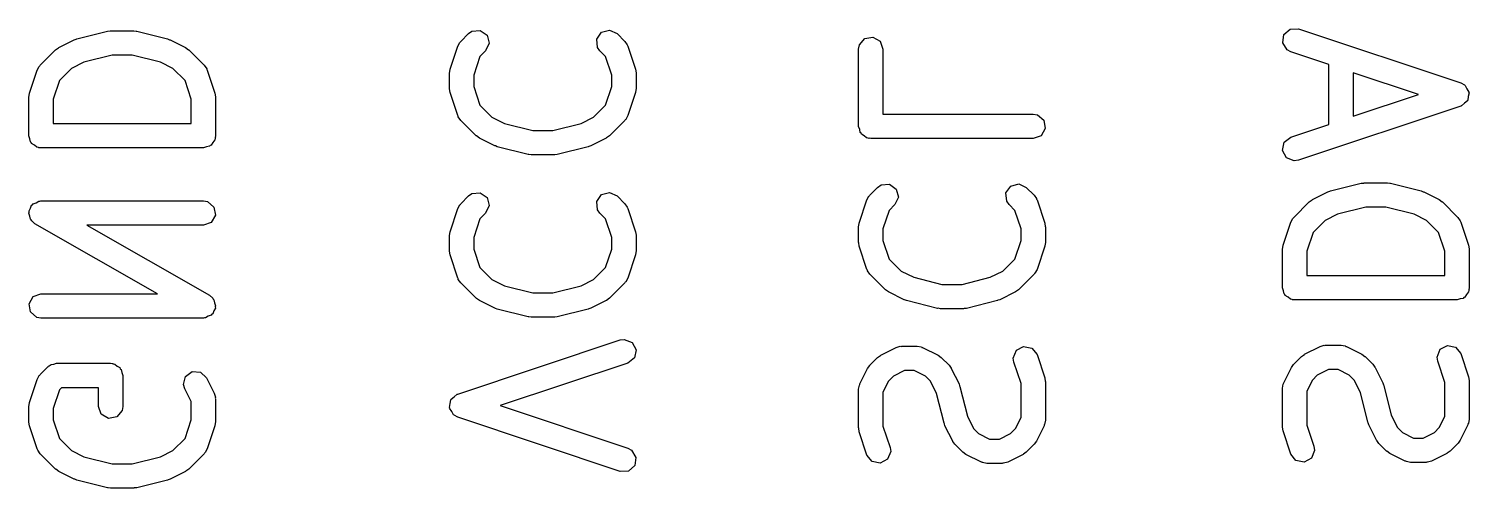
# Model space of a CAD drawing. Extents: x 77.2 to 130.8, y -95 to -37.4.
# Drawn here: x 85.83 to 94.7, y -40.22 to -37.4 of the extents above; entities that cross this region are included whole.
import ezdxf

# ---------------------------------------------------------------- set-up
doc = ezdxf.new("R2010")
doc.units = 0
doc.layers.add('BLACK', color=7, linetype='CONTINUOUS')

msp = doc.modelspace()

# ---------------------------------------------------------------- linework, layer by layer
at = {"layer": 'BLACK', "linetype": 'CONTINUOUS'}
for p, q in [((86.1218, -37.4573), (86.3122, -37.4097)), ((86.3122, -37.4097), (86.3272, -37.4086)), ((86.3272, -37.4086), (86.3304, -37.4074)), ((86.3304, -37.4074), (86.4733, -37.4074)), ((86.4733, -37.4074), (86.488, -37.41)), ((86.488, -37.41), (86.4915, -37.4097)), ((86.4915, -37.4097), (86.6819, -37.4573)), ((88.4864, -37.4723), (88.5341, -37.4246)), ((88.5341, -37.4246), (88.5554, -37.4097)), ((88.5554, -37.4097), (88.6065, -37.4052)), ((88.6065, -37.4052), (88.6485, -37.4347)), ((89.3242, -37.4583), (89.3536, -37.4162)), ((89.3536, -37.4162), (89.4031, -37.403)), ((89.4031, -37.403), (89.4496, -37.4246)), ((89.4496, -37.4246), (89.4973, -37.4723)), ((93.5484, -37.4813), (93.5559, -37.4305)), ((93.5559, -37.4305), (93.5943, -37.3965)), ((93.5943, -37.3965), (93.6456, -37.3951)), ((93.6456, -37.3951), (94.6456, -37.7284)), ((85.9917, -37.5246), (86.01, -37.5118)), ((86.01, -37.5118), (86.0112, -37.5106)), ((86.0112, -37.5106), (86.1064, -37.463)), ((86.1064, -37.463), (86.1188, -37.4593)), ((86.1188, -37.4593), (86.1218, -37.4573)), ((86.6819, -37.4573), (86.6938, -37.4626)), ((86.6938, -37.4626), (86.6973, -37.463)), ((86.6973, -37.463), (86.7925, -37.5106)), ((86.7925, -37.5106), (86.8105, -37.524)), ((88.4207, -37.6444), (88.4683, -37.5016)), ((88.4683, -37.5016), (88.4807, -37.4787)), ((88.4807, -37.4787), (88.4845, -37.4763)), ((88.4845, -37.4763), (88.4864, -37.4723)), ((88.6618, -37.4842), (88.6401, -37.5307)), ((88.6485, -37.4347), (88.6618, -37.4842)), ((89.3286, -37.5094), (89.3242, -37.4583)), ((89.3436, -37.5307), (89.3286, -37.5094)), ((89.4973, -37.4723), (89.5122, -37.4936)), ((89.5122, -37.4936), (89.5126, -37.4981)), ((89.5126, -37.4981), (89.5154, -37.5016)), ((89.5154, -37.5016), (89.563, -37.6444)), ((90.9368, -37.5201), (90.9414, -37.4944)), ((90.9414, -37.4944), (90.9743, -37.4551)), ((90.9743, -37.4551), (91.0249, -37.4462)), ((91.0249, -37.4462), (91.0693, -37.4718)), ((91.0693, -37.4718), (91.0868, -37.5201)), ((93.5752, -37.525), (93.5484, -37.4813)), ((85.8964, -37.6199), (85.9917, -37.5246)), ((86.1661, -37.6008), (86.0891, -37.6393)), ((86.3397, -37.5574), (86.1661, -37.6008)), ((86.464, -37.5574), (86.3397, -37.5574)), ((86.6376, -37.6008), (86.464, -37.5574)), ((86.7146, -37.6393), (86.6376, -37.6008)), ((86.8105, -37.524), (86.812, -37.5246)), ((86.812, -37.5246), (86.9073, -37.6199)), ((88.605, -37.5658), (88.5668, -37.6803)), ((88.6401, -37.5307), (88.605, -37.5658)), ((89.3787, -37.5658), (89.3436, -37.5307)), ((89.4168, -37.6803), (89.3787, -37.5658)), ((90.9368, -37.9962), (90.9368, -37.5201)), ((91.0868, -37.5201), (91.0868, -37.9212)), ((93.5981, -37.5374), (93.5752, -37.525)), ((93.8326, -37.6155), (93.5981, -37.5374)), ((85.8307, -37.7921), (85.8783, -37.6492)), ((85.8783, -37.6492), (85.8907, -37.6263)), ((85.8907, -37.6263), (85.8945, -37.6239)), ((85.8945, -37.6239), (85.8964, -37.6199)), ((86.0891, -37.6393), (86.015, -37.7134)), ((86.7887, -37.7134), (86.7146, -37.6393)), ((86.9073, -37.6199), (86.9222, -37.6412)), ((86.9222, -37.6412), (86.9226, -37.6457)), ((86.9226, -37.6457), (86.9254, -37.6492)), ((86.9254, -37.6492), (86.973, -37.7921)), ((88.4168, -37.6682), (88.4207, -37.6461)), ((88.4168, -37.7634), (88.4168, -37.6682)), ((88.4207, -37.6461), (88.4207, -37.6444)), ((88.5668, -37.6803), (88.5668, -37.7512)), ((89.4168, -37.7512), (89.4168, -37.6803)), ((89.563, -37.6444), (89.5663, -37.6666)), ((89.5663, -37.6666), (89.5668, -37.6682)), ((89.5668, -37.6682), (89.5668, -37.7634)), ((93.8326, -37.9836), (93.8326, -37.6155)), ((94.3847, -37.7996), (93.9826, -37.6655)), ((93.9826, -37.6655), (93.9826, -37.9336)), ((86.015, -37.7134), (85.9768, -37.8279)), ((86.8268, -37.8279), (86.7887, -37.7134)), ((88.4174, -37.7649), (88.4168, -37.7634)), ((88.4207, -37.7871), (88.4174, -37.7649)), ((88.5668, -37.7512), (88.605, -37.8657)), ((89.3787, -37.8657), (89.4168, -37.7512)), ((89.5668, -37.7634), (89.563, -37.7855)), ((89.563, -37.7855), (89.563, -37.7871)), ((94.6456, -37.7284), (94.6685, -37.7408)), ((94.6685, -37.7408), (94.6696, -37.7427)), ((94.6696, -37.7427), (94.6716, -37.7435)), ((94.6716, -37.7435), (94.6829, -37.7643)), ((94.6829, -37.7643), (94.6953, -37.7845)), ((94.6953, -37.7845), (94.695, -37.7867)), ((85.8268, -37.8158), (85.8307, -37.7937)), ((85.8268, -38.0539), (85.8268, -37.8158)), ((85.8307, -37.7937), (85.8307, -37.7921)), ((85.9768, -37.8279), (85.9768, -37.9789)), ((86.8268, -37.9789), (86.8268, -37.8279)), ((86.973, -37.7921), (86.9763, -37.8142)), ((86.9763, -37.8142), (86.9768, -37.8158)), ((86.9768, -37.8158), (86.9768, -38.0539)), ((88.4683, -37.93), (88.4207, -37.7871)), ((88.605, -37.8657), (88.6791, -37.9398)), ((89.3046, -37.9398), (89.3787, -37.8657)), ((89.563, -37.7871), (89.5154, -37.93)), ((94.6456, -37.8707), (93.6456, -38.2041)), ((93.9826, -37.9336), (94.3847, -37.7996)), ((94.6473, -37.8694), (94.6456, -37.8707)), ((94.6494, -37.8693), (94.6473, -37.8694)), ((94.6672, -37.8536), (94.6494, -37.8693)), ((94.6858, -37.8388), (94.6672, -37.8536)), ((94.6862, -37.8367), (94.6858, -37.8388)), ((94.6878, -37.8353), (94.6862, -37.8367)), ((94.6913, -37.8118), (94.6878, -37.8353)), ((94.696, -37.7886), (94.6913, -37.8118)), ((94.695, -37.7867), (94.696, -37.7886)), ((88.4711, -37.9335), (88.4683, -37.93)), ((88.4715, -37.9379), (88.4711, -37.9335)), ((88.4864, -37.9593), (88.4715, -37.9379)), ((88.5817, -38.0545), (88.4864, -37.9593)), ((88.6791, -37.9398), (88.7561, -37.9783)), ((89.2276, -37.9783), (89.3046, -37.9398)), ((89.4973, -37.9593), (89.402, -38.0545)), ((89.4992, -37.9552), (89.4973, -37.9593)), ((89.503, -37.9529), (89.4992, -37.9552)), ((89.5154, -37.93), (89.503, -37.9529)), ((91.0868, -37.9212), (92.0118, -37.9212)), ((92.0118, -37.9212), (92.0375, -37.9258)), ((92.0375, -37.9258), (92.0768, -37.9587)), ((92.0768, -37.9587), (92.0857, -38.0093)), ((85.9768, -37.9789), (86.8268, -37.9789)), ((88.7561, -37.9783), (88.9297, -38.0217)), ((88.9297, -38.0217), (89.054, -38.0217)), ((89.054, -38.0217), (89.2276, -37.9783)), ((90.9435, -38.0146), (90.9368, -37.9962)), ((90.9469, -38.0337), (90.9435, -38.0146)), ((90.9521, -38.0381), (90.9469, -38.0337)), ((90.9544, -38.0445), (90.9521, -38.0381)), ((90.9713, -38.0542), (90.9544, -38.0445)), ((92.0857, -38.0093), (92.0601, -38.0537)), ((93.5981, -38.0618), (93.8326, -37.9836)), ((85.8335, -38.0722), (85.8268, -38.0539)), ((85.8369, -38.0914), (85.8335, -38.0722)), ((85.8421, -38.0957), (85.8369, -38.0914)), ((85.8444, -38.1021), (85.8421, -38.0957)), ((85.8613, -38.1118), (85.8444, -38.1021)), ((85.8762, -38.1243), (85.8613, -38.1118)), ((85.8859, -38.1261), (85.8762, -38.1243)), ((85.8888, -38.1277), (85.8859, -38.1261)), ((85.8921, -38.1271), (85.8888, -38.1277)), ((85.9018, -38.1289), (85.8921, -38.1271)), ((86.9018, -38.1289), (85.9018, -38.1289)), ((86.9202, -38.1222), (86.9018, -38.1289)), ((86.9393, -38.1188), (86.9202, -38.1222)), ((86.9437, -38.1136), (86.9393, -38.1188)), ((86.9501, -38.1113), (86.9437, -38.1136)), ((86.9598, -38.0944), (86.9501, -38.1113)), ((86.9723, -38.0795), (86.9598, -38.0944)), ((86.974, -38.0698), (86.9723, -38.0795)), ((86.9757, -38.0669), (86.974, -38.0698)), ((86.9768, -38.0539), (86.9751, -38.0636)), ((86.9751, -38.0636), (86.9757, -38.0669)), ((88.5832, -38.0552), (88.5817, -38.0545)), ((88.6012, -38.0686), (88.5832, -38.0552)), ((88.6964, -38.1162), (88.6012, -38.0686)), ((88.6999, -38.1166), (88.6964, -38.1162)), ((88.7118, -38.1219), (88.6999, -38.1166)), ((88.9022, -38.1695), (88.7118, -38.1219)), ((89.2719, -38.1219), (89.0815, -38.1695)), ((89.2749, -38.1199), (89.2719, -38.1219)), ((89.2873, -38.1162), (89.2749, -38.1199)), ((89.3825, -38.0686), (89.2873, -38.1162)), ((89.3837, -38.0674), (89.3825, -38.0686)), ((89.402, -38.0545), (89.3837, -38.0674)), ((90.9862, -38.0667), (90.9713, -38.0542)), ((90.9959, -38.0684), (90.9862, -38.0667)), ((90.9988, -38.0701), (90.9959, -38.0684)), ((91.0021, -38.0695), (90.9988, -38.0701)), ((91.0118, -38.0712), (91.0021, -38.0695)), ((92.0118, -38.0712), (91.0118, -38.0712)), ((92.0601, -38.0537), (92.0118, -38.0712)), ((93.5477, -38.1439), (93.5579, -38.0937)), ((93.5579, -38.0937), (93.5981, -38.0618)), ((88.9057, -38.1691), (88.9022, -38.1695)), ((88.9204, -38.1717), (88.9057, -38.1691)), ((89.0633, -38.1717), (88.9204, -38.1717)), ((89.0665, -38.1705), (89.0633, -38.1717)), ((89.0815, -38.1695), (89.0665, -38.1705)), ((93.5721, -38.189), (93.5477, -38.1439)), ((93.6198, -38.2079), (93.5721, -38.189)), ((93.6456, -38.2041), (93.6198, -38.2079)), ((88.5554, -38.4097), (88.6065, -38.4052)), ((88.6065, -38.4052), (88.6485, -38.4347)), ((89.3536, -38.4162), (89.4031, -38.403)), ((89.4031, -38.403), (89.4496, -38.4246)), ((91.0064, -38.4194), (91.0541, -38.3718)), ((91.0541, -38.3718), (91.0754, -38.3568)), ((91.0754, -38.3568), (91.1265, -38.3524)), ((91.1265, -38.3524), (91.1685, -38.3818)), ((91.1685, -38.3818), (91.1818, -38.4314)), ((91.8442, -38.4054), (91.8736, -38.3634)), ((91.8486, -38.4565), (91.8442, -38.4054)), ((91.8736, -38.3634), (91.9231, -38.3501)), ((91.9231, -38.3501), (91.9696, -38.3718)), ((91.9696, -38.3718), (92.0173, -38.4194)), ((93.7312, -38.4468), (93.8264, -38.3992)), ((93.8264, -38.3992), (93.8388, -38.3955)), ((93.8388, -38.3955), (93.8418, -38.3935)), ((93.8418, -38.3935), (94.0322, -38.3459)), ((94.0322, -38.3459), (94.0472, -38.3448)), ((94.0472, -38.3448), (94.0504, -38.3436)), ((94.0504, -38.3436), (94.1933, -38.3436)), ((94.1933, -38.3436), (94.208, -38.3462)), ((94.208, -38.3462), (94.2115, -38.3459)), ((94.2115, -38.3459), (94.4019, -38.3935)), ((94.4019, -38.3935), (94.4138, -38.3988)), ((94.4138, -38.3988), (94.4173, -38.3992)), ((94.4173, -38.3992), (94.5125, -38.4468)), ((85.8377, -38.5003), (85.8442, -38.4821)), ((85.8442, -38.4821), (85.8502, -38.4786)), ((85.8502, -38.4786), (85.8536, -38.4726)), ((85.8536, -38.4726), (85.8718, -38.466)), ((85.8718, -38.466), (85.8885, -38.4563)), ((85.8885, -38.4563), (85.8953, -38.4574)), ((85.8953, -38.4574), (85.9018, -38.4551)), ((85.9018, -38.4551), (86.9018, -38.4551)), ((86.9018, -38.4551), (86.9275, -38.4596)), ((86.9275, -38.4596), (86.9668, -38.4926)), ((86.9668, -38.4926), (86.9757, -38.5431)), ((88.4683, -38.5016), (88.4807, -38.4787)), ((88.4807, -38.4787), (88.4845, -38.4763)), ((88.4845, -38.4763), (88.4864, -38.4723)), ((88.4864, -38.4723), (88.5341, -38.4246)), ((88.5341, -38.4246), (88.5554, -38.4097)), ((88.6618, -38.4842), (88.6401, -38.5307)), ((88.6485, -38.4347), (88.6618, -38.4842)), ((89.3242, -38.4583), (89.3536, -38.4162)), ((89.3286, -38.5094), (89.3242, -38.4583)), ((89.4496, -38.4246), (89.4973, -38.4723)), ((89.4973, -38.4723), (89.5122, -38.4936)), ((89.5122, -38.4936), (89.5126, -38.4981)), ((90.9407, -38.5916), (90.9883, -38.4487)), ((90.9883, -38.4487), (91.0007, -38.4258)), ((91.0007, -38.4258), (91.0045, -38.4235)), ((91.0045, -38.4235), (91.0064, -38.4194)), ((91.1601, -38.4779), (91.125, -38.513)), ((91.1818, -38.4314), (91.1601, -38.4779)), ((91.8636, -38.4779), (91.8486, -38.4565)), ((91.8987, -38.513), (91.8636, -38.4779)), ((92.0173, -38.4194), (92.0322, -38.4407)), ((92.0322, -38.4407), (92.0326, -38.4452)), ((92.0326, -38.4452), (92.0354, -38.4487)), ((92.0354, -38.4487), (92.083, -38.5916)), ((93.6164, -38.5561), (93.7117, -38.4608)), ((93.7117, -38.4608), (93.73, -38.448)), ((93.73, -38.448), (93.7312, -38.4468)), ((94.0597, -38.4936), (93.8861, -38.537)), ((94.184, -38.4936), (94.0597, -38.4936)), ((94.3576, -38.537), (94.184, -38.4936)), ((94.5125, -38.4468), (94.5305, -38.4601)), ((94.5305, -38.4601), (94.532, -38.4608)), ((94.532, -38.4608), (94.6273, -38.5561)), ((85.8268, -38.5304), (85.8292, -38.5239)), ((85.8335, -38.5485), (85.8268, -38.5304)), ((85.828, -38.517), (85.8377, -38.5003)), ((85.8292, -38.5239), (85.828, -38.517)), ((85.8369, -38.5676), (85.8335, -38.5485)), ((85.8422, -38.572), (85.8369, -38.5676)), ((85.8446, -38.5785), (85.8422, -38.572)), ((85.8646, -38.5952), (85.8446, -38.5785)), ((86.9757, -38.5431), (86.9501, -38.5875)), ((88.4207, -38.6444), (88.4683, -38.5016)), ((88.605, -38.5658), (88.5668, -38.6803)), ((88.6401, -38.5307), (88.605, -38.5658)), ((89.3436, -38.5307), (89.3286, -38.5094)), ((89.3787, -38.5658), (89.3436, -38.5307)), ((89.4168, -38.6803), (89.3787, -38.5658)), ((89.5126, -38.4981), (89.5154, -38.5016)), ((89.5154, -38.5016), (89.563, -38.6444)), ((91.125, -38.513), (91.0868, -38.6275)), ((91.9368, -38.6275), (91.8987, -38.513)), ((93.5983, -38.5854), (93.6107, -38.5625)), ((93.6107, -38.5625), (93.6145, -38.5601)), ((93.6145, -38.5601), (93.6164, -38.5561)), ((93.8091, -38.5755), (93.735, -38.6496)), ((93.8861, -38.537), (93.8091, -38.5755)), ((94.4346, -38.5755), (94.3576, -38.537)), ((94.5087, -38.6496), (94.4346, -38.5755)), ((94.6273, -38.5561), (94.6422, -38.5774)), ((94.6422, -38.5774), (94.6426, -38.5819)), ((94.6426, -38.5819), (94.6454, -38.5854)), ((86.6194, -39.0265), (85.8646, -38.5952)), ((86.9018, -38.6051), (86.1843, -38.6051)), ((86.1843, -38.6051), (86.9391, -39.0364)), ((86.9501, -38.5875), (86.9018, -38.6051)), ((88.4168, -38.6682), (88.4207, -38.6461)), ((88.4168, -38.7634), (88.4168, -38.6682)), ((88.4207, -38.6461), (88.4207, -38.6444)), ((89.563, -38.6444), (89.5663, -38.6666)), ((89.5663, -38.6666), (89.5668, -38.6682)), ((89.5668, -38.6682), (89.5668, -38.7634)), ((90.9368, -38.6153), (90.9407, -38.5932)), ((90.9368, -38.7105), (90.9368, -38.6153)), ((90.9407, -38.5932), (90.9407, -38.5916)), ((91.0868, -38.6275), (91.0868, -38.6984)), ((91.9368, -38.6984), (91.9368, -38.6275)), ((92.083, -38.5916), (92.0863, -38.6138)), ((92.0863, -38.6138), (92.0868, -38.6153)), ((92.0868, -38.6153), (92.0868, -38.7105)), ((93.5507, -38.7282), (93.5983, -38.5854)), ((93.735, -38.6496), (93.6968, -38.7641)), ((94.5468, -38.7641), (94.5087, -38.6496)), ((94.6454, -38.5854), (94.693, -38.7282)), ((88.5668, -38.6803), (88.5668, -38.7512)), ((88.5668, -38.7512), (88.605, -38.8657)), ((89.3787, -38.8657), (89.4168, -38.7512)), ((89.4168, -38.7512), (89.4168, -38.6803)), ((90.9374, -38.7121), (90.9368, -38.7105)), ((90.9407, -38.7342), (90.9374, -38.7121)), ((90.9883, -38.8771), (90.9407, -38.7342)), ((91.0868, -38.6984), (91.125, -38.8129)), ((91.8987, -38.8129), (91.9368, -38.6984)), ((92.083, -38.7342), (92.0354, -38.8771)), ((92.0868, -38.7105), (92.083, -38.7326)), ((92.083, -38.7326), (92.083, -38.7342)), ((93.5468, -38.752), (93.5507, -38.7299)), ((93.5468, -38.9901), (93.5468, -38.752)), ((93.5507, -38.7299), (93.5507, -38.7282)), ((94.693, -38.7282), (94.6963, -38.7504)), ((94.6963, -38.7504), (94.6968, -38.752)), ((94.6968, -38.752), (94.6968, -38.9901)), ((88.4174, -38.7649), (88.4168, -38.7634)), ((88.4207, -38.7871), (88.4174, -38.7649)), ((88.4683, -38.93), (88.4207, -38.7871)), ((89.563, -38.7871), (89.5154, -38.93)), ((89.5668, -38.7634), (89.563, -38.7855)), ((89.563, -38.7855), (89.563, -38.7871)), ((91.125, -38.8129), (91.1991, -38.887)), ((91.8246, -38.887), (91.8987, -38.8129)), ((93.6968, -38.7641), (93.6968, -38.9151)), ((94.5468, -38.9151), (94.5468, -38.7641)), ((88.4711, -38.9335), (88.4683, -38.93)), ((88.4715, -38.9379), (88.4711, -38.9335)), ((88.4864, -38.9593), (88.4715, -38.9379)), ((88.605, -38.8657), (88.6791, -38.9398)), ((89.3046, -38.9398), (89.3787, -38.8657)), ((89.5154, -38.93), (89.503, -38.9529)), ((90.9911, -38.8806), (90.9883, -38.8771)), ((90.9915, -38.8851), (90.9911, -38.8806)), ((91.0064, -38.9064), (90.9915, -38.8851)), ((91.1017, -39.0017), (91.0064, -38.9064)), ((91.1991, -38.887), (91.2761, -38.9255)), ((91.2761, -38.9255), (91.4497, -38.9689)), ((91.574, -38.9689), (91.7476, -38.9255)), ((91.7476, -38.9255), (91.8246, -38.887)), ((92.0173, -38.9064), (91.922, -39.0017)), ((92.0192, -38.9024), (92.0173, -38.9064)), ((92.023, -38.9), (92.0192, -38.9024)), ((92.0354, -38.8771), (92.023, -38.9)), ((93.6968, -38.9151), (94.5468, -38.9151)), ((85.8536, -39.044), (85.9018, -39.0265)), ((85.9018, -39.0265), (86.6194, -39.0265)), ((88.5817, -39.0545), (88.4864, -38.9593)), ((88.6791, -38.9398), (88.7561, -38.9783)), ((88.7561, -38.9783), (88.9297, -39.0217)), ((88.9297, -39.0217), (89.054, -39.0217)), ((89.054, -39.0217), (89.2276, -38.9783)), ((89.2276, -38.9783), (89.3046, -38.9398)), ((89.4973, -38.9593), (89.402, -39.0545)), ((89.4992, -38.9552), (89.4973, -38.9593)), ((89.503, -38.9529), (89.4992, -38.9552)), ((91.1032, -39.0024), (91.1017, -39.0017)), ((91.1212, -39.0157), (91.1032, -39.0024)), ((91.2164, -39.0633), (91.1212, -39.0157)), ((91.4497, -38.9689), (91.574, -38.9689)), ((91.9025, -39.0157), (91.8073, -39.0633)), ((91.9037, -39.0145), (91.9025, -39.0157)), ((91.922, -39.0017), (91.9037, -39.0145)), ((93.5535, -39.0084), (93.5468, -38.9901)), ((93.5569, -39.0276), (93.5535, -39.0084)), ((93.5621, -39.0319), (93.5569, -39.0276)), ((94.6923, -39.0157), (94.6798, -39.0306)), ((94.694, -39.006), (94.6923, -39.0157)), ((94.6957, -39.0031), (94.694, -39.006)), ((94.6968, -38.9901), (94.6951, -38.9998)), ((94.6951, -38.9998), (94.6957, -39.0031)), ((85.828, -39.0885), (85.8536, -39.044)), ((85.8369, -39.139), (85.828, -39.0885)), ((86.9391, -39.0364), (86.9591, -39.053)), ((86.9591, -39.053), (86.9615, -39.0595)), ((86.9615, -39.0595), (86.9668, -39.064)), ((86.9757, -39.1145), (86.966, -39.1312)), ((86.9668, -39.064), (86.9702, -39.083)), ((86.9702, -39.083), (86.9768, -39.1012)), ((86.9768, -39.1012), (86.9745, -39.1077)), ((86.9745, -39.1077), (86.9757, -39.1145)), ((88.5832, -39.0552), (88.5817, -39.0545)), ((88.6012, -39.0686), (88.5832, -39.0552)), ((88.6964, -39.1162), (88.6012, -39.0686)), ((88.6999, -39.1166), (88.6964, -39.1162)), ((88.7118, -39.1219), (88.6999, -39.1166)), ((89.2873, -39.1162), (89.2749, -39.1199)), ((89.3825, -39.0686), (89.2873, -39.1162)), ((89.3837, -39.0674), (89.3825, -39.0686)), ((89.402, -39.0545), (89.3837, -39.0674)), ((91.2199, -39.0637), (91.2164, -39.0633)), ((91.2318, -39.069), (91.2199, -39.0637)), ((91.4222, -39.1166), (91.2318, -39.069)), ((91.4257, -39.1163), (91.4222, -39.1166)), ((91.4404, -39.1189), (91.4257, -39.1163)), ((91.6015, -39.1166), (91.5865, -39.1177)), ((91.7919, -39.069), (91.6015, -39.1166)), ((91.7949, -39.067), (91.7919, -39.069)), ((91.8073, -39.0633), (91.7949, -39.067)), ((93.5644, -39.0383), (93.5621, -39.0319)), ((93.5813, -39.048), (93.5644, -39.0383)), ((93.5962, -39.0605), (93.5813, -39.048)), ((93.6059, -39.0623), (93.5962, -39.0605)), ((93.6088, -39.0639), (93.6059, -39.0623)), ((93.6121, -39.0633), (93.6088, -39.0639)), ((93.6218, -39.0651), (93.6121, -39.0633)), ((94.6218, -39.0651), (93.6218, -39.0651)), ((94.6402, -39.0584), (94.6218, -39.0651)), ((94.6593, -39.055), (94.6402, -39.0584)), ((94.6637, -39.0498), (94.6593, -39.055)), ((94.6701, -39.0475), (94.6637, -39.0498)), ((94.6798, -39.0306), (94.6701, -39.0475)), ((85.8762, -39.172), (85.8369, -39.139)), ((85.9018, -39.1765), (85.8762, -39.172)), ((86.9018, -39.1765), (85.9018, -39.1765)), ((86.9084, -39.1741), (86.9018, -39.1765)), ((86.9152, -39.1753), (86.9084, -39.1741)), ((86.9319, -39.1655), (86.9152, -39.1753)), ((86.9501, -39.1589), (86.9319, -39.1655)), ((86.9535, -39.1529), (86.9501, -39.1589)), ((86.9595, -39.1494), (86.9535, -39.1529)), ((86.966, -39.1312), (86.9595, -39.1494)), ((88.9022, -39.1695), (88.7118, -39.1219)), ((88.9057, -39.1691), (88.9022, -39.1695)), ((88.9204, -39.1717), (88.9057, -39.1691)), ((89.0633, -39.1717), (88.9204, -39.1717)), ((89.0665, -39.1705), (89.0633, -39.1717)), ((89.0815, -39.1695), (89.0665, -39.1705)), ((89.2719, -39.1219), (89.0815, -39.1695)), ((89.2749, -39.1199), (89.2719, -39.1219)), ((91.5833, -39.1189), (91.4404, -39.1189)), ((91.5865, -39.1177), (91.5833, -39.1189)), ((88.4681, -39.6446), (89.4681, -39.3113)), ((89.4681, -39.3113), (89.4939, -39.3075)), ((89.4939, -39.3075), (89.5416, -39.3263)), ((89.5416, -39.3263), (89.566, -39.3714)), ((89.566, -39.3714), (89.5558, -39.4217)), ((91.0735, -39.4054), (91.1688, -39.3577)), ((91.1688, -39.3577), (91.1937, -39.3503)), ((91.1937, -39.3503), (91.1981, -39.3514)), ((91.1981, -39.3514), (91.2023, -39.3498)), ((91.2023, -39.3498), (91.2976, -39.3498)), ((91.2976, -39.3498), (91.3232, -39.3543)), ((91.3232, -39.3543), (91.3266, -39.3572)), ((91.3266, -39.3572), (91.3311, -39.3577)), ((91.3311, -39.3577), (91.4263, -39.4054)), ((91.8893, -39.4228), (91.9081, -39.3751)), ((91.9081, -39.3751), (91.9532, -39.3506)), ((91.9532, -39.3506), (92.0035, -39.3609)), ((92.0035, -39.3609), (92.0354, -39.4011)), ((93.6835, -39.3992), (93.7788, -39.3515)), ((93.7788, -39.3515), (93.8037, -39.3441)), ((93.8037, -39.3441), (93.8081, -39.3452)), ((93.8081, -39.3452), (93.8123, -39.3436)), ((93.8123, -39.3436), (93.9076, -39.3436)), ((93.9076, -39.3436), (93.9332, -39.3482)), ((93.9332, -39.3482), (93.9366, -39.351)), ((93.9366, -39.351), (93.9411, -39.3515)), ((93.9411, -39.3515), (94.0363, -39.3992)), ((94.4993, -39.4166), (94.5181, -39.3689)), ((94.5181, -39.3689), (94.5632, -39.3444)), ((94.5632, -39.3444), (94.6135, -39.3547)), ((94.6135, -39.3547), (94.6454, -39.3949)), ((85.952, -39.4715), (85.9654, -39.4621)), ((85.9654, -39.4621), (85.9817, -39.4607)), ((85.9817, -39.4607), (85.9971, -39.4551)), ((85.9971, -39.4551), (86.3304, -39.4551)), ((86.3304, -39.4551), (86.3402, -39.4568)), ((86.3402, -39.4568), (86.3434, -39.4562)), ((86.3434, -39.4562), (86.3463, -39.4579)), ((86.3463, -39.4579), (86.3561, -39.4596)), ((86.3561, -39.4596), (86.371, -39.4721)), ((89.5156, -39.4536), (88.729, -39.7158)), ((89.5558, -39.4217), (89.5156, -39.4536)), ((90.9924, -39.4865), (91.0057, -39.4685)), ((91.0057, -39.4685), (91.0064, -39.467)), ((91.0064, -39.467), (91.0541, -39.4194)), ((91.0541, -39.4194), (91.0724, -39.4065)), ((91.0724, -39.4065), (91.0735, -39.4054)), ((91.4263, -39.4054), (91.4444, -39.4187)), ((91.4444, -39.4187), (91.4458, -39.4194)), ((91.4458, -39.4194), (91.4935, -39.467)), ((91.4935, -39.467), (91.5063, -39.4854)), ((91.8931, -39.4485), (91.8893, -39.4228)), ((91.9368, -39.5798), (91.8931, -39.4485)), ((92.0354, -39.4011), (92.083, -39.544)), ((93.6024, -39.4803), (93.6157, -39.4623)), ((93.6157, -39.4623), (93.6164, -39.4608)), ((93.6164, -39.4608), (93.6641, -39.4132)), ((93.6641, -39.4132), (93.6824, -39.4004)), ((93.6824, -39.4004), (93.6835, -39.3992)), ((94.0363, -39.3992), (94.0544, -39.4125)), ((94.0544, -39.4125), (94.0558, -39.4132)), ((94.0558, -39.4132), (94.1035, -39.4608)), ((94.1035, -39.4608), (94.1163, -39.4792)), ((94.5031, -39.4423), (94.4993, -39.4166)), ((94.5468, -39.5737), (94.5031, -39.4423)), ((94.6454, -39.3949), (94.693, -39.5378)), ((85.8307, -39.6968), (85.8783, -39.554)), ((85.8783, -39.554), (85.8907, -39.5311)), ((85.8907, -39.5311), (85.8945, -39.5287)), ((85.8945, -39.5287), (85.8964, -39.5246)), ((85.8964, -39.5246), (85.9441, -39.477)), ((85.9441, -39.477), (85.9479, -39.4744)), ((85.9479, -39.4744), (85.9489, -39.4726)), ((85.9489, -39.4726), (85.952, -39.4715)), ((86.371, -39.4721), (86.3879, -39.4818)), ((86.3879, -39.4818), (86.3902, -39.4882)), ((86.3902, -39.4882), (86.3954, -39.4926)), ((86.3954, -39.4926), (86.3988, -39.5117)), ((86.3988, -39.5117), (86.4054, -39.5301)), ((86.4054, -39.5301), (86.4054, -39.7205)), ((86.7797, -39.5862), (86.7916, -39.5364)), ((86.7916, -39.5364), (86.8328, -39.5058)), ((86.8328, -39.5058), (86.8841, -39.5089)), ((86.8841, -39.5089), (86.9213, -39.5441)), ((86.9213, -39.5441), (86.9689, -39.6394)), ((90.9448, -39.5818), (90.9924, -39.4865)), ((91.1515, -39.5341), (91.1211, -39.5645)), ((91.22, -39.4998), (91.1515, -39.5341)), ((91.2799, -39.4998), (91.22, -39.4998)), ((91.3484, -39.5341), (91.2799, -39.4998)), ((91.3788, -39.5645), (91.3484, -39.5341)), ((91.5063, -39.4854), (91.5075, -39.4865)), ((91.5075, -39.4865), (91.5551, -39.5818)), ((92.083, -39.544), (92.0863, -39.5661)), ((93.5548, -39.5756), (93.6024, -39.4803)), ((93.7311, -39.5583), (93.6968, -39.6268)), ((93.7615, -39.5279), (93.7311, -39.5583)), ((93.83, -39.4936), (93.7615, -39.5279)), ((93.8899, -39.4936), (93.83, -39.4936)), ((93.9584, -39.5279), (93.8899, -39.4936)), ((93.9888, -39.5583), (93.9584, -39.5279)), ((94.0273, -39.6353), (93.9888, -39.5583)), ((94.1163, -39.4792), (94.1175, -39.4803)), ((94.1175, -39.4803), (94.1651, -39.5756)), ((94.693, -39.5378), (94.6963, -39.5599)), ((94.6963, -39.5599), (94.6968, -39.5615)), ((86.015, -39.6182), (85.9768, -39.7327)), ((86.0282, -39.6051), (86.015, -39.6182)), ((86.2554, -39.6051), (86.0282, -39.6051)), ((86.2554, -39.7205), (86.2554, -39.6051)), ((86.7871, -39.6112), (86.7797, -39.5862)), ((86.8268, -39.6906), (86.7871, -39.6112)), ((86.9689, -39.6394), (86.9764, -39.6643)), ((88.4465, -39.6618), (88.4643, -39.646)), ((88.4643, -39.646), (88.4664, -39.646)), ((88.4664, -39.646), (88.4681, -39.6446)), ((90.9368, -39.6153), (90.9414, -39.5896)), ((90.9368, -39.8534), (90.9368, -39.6153)), ((90.9414, -39.5896), (90.9443, -39.5862)), ((90.9443, -39.5862), (90.9448, -39.5818)), ((91.1211, -39.5645), (91.0868, -39.633)), ((91.0868, -39.633), (91.0868, -39.8412)), ((91.4173, -39.6415), (91.3788, -39.5645)), ((91.4629, -39.824), (91.4173, -39.6415)), ((91.5551, -39.5818), (91.5588, -39.5942)), ((91.5588, -39.5942), (91.5608, -39.5971)), ((91.5608, -39.5971), (91.6064, -39.7796)), ((91.9368, -39.7881), (91.9368, -39.5798)), ((92.0863, -39.5661), (92.0868, -39.5677)), ((92.0868, -39.5677), (92.0868, -39.8058)), ((93.5468, -39.6091), (93.5514, -39.5835)), ((93.5468, -39.8472), (93.5468, -39.6091)), ((93.5514, -39.5835), (93.5543, -39.58)), ((93.5543, -39.58), (93.5548, -39.5756)), ((93.6968, -39.6268), (93.6968, -39.835)), ((94.0729, -39.8178), (94.0273, -39.6353)), ((94.1651, -39.5756), (94.1688, -39.588)), ((94.1688, -39.588), (94.1708, -39.5909)), ((94.1708, -39.5909), (94.2164, -39.7734)), ((94.5468, -39.7819), (94.5468, -39.5737)), ((94.6968, -39.5615), (94.6968, -39.7996)), ((85.8268, -39.7205), (85.8307, -39.6984)), ((85.8268, -39.8158), (85.8268, -39.7205)), ((85.8307, -39.6984), (85.8307, -39.6968)), ((85.9768, -39.7327), (85.9768, -39.8036)), ((86.273, -39.7687), (86.2554, -39.7205)), ((86.4054, -39.7205), (86.4009, -39.7462)), ((86.8268, -39.8036), (86.8268, -39.6906)), ((86.9764, -39.6643), (86.9753, -39.6687)), ((86.9753, -39.6687), (86.9768, -39.6729)), ((86.9768, -39.6729), (86.9768, -39.8158)), ((88.4177, -39.7268), (88.4224, -39.7035)), ((88.4187, -39.7287), (88.4177, -39.7268)), ((88.4184, -39.7308), (88.4187, -39.7287)), ((88.4308, -39.751), (88.4184, -39.7308)), ((88.4224, -39.7035), (88.4259, -39.6801)), ((88.4259, -39.6801), (88.4275, -39.6786)), ((88.4275, -39.6786), (88.4279, -39.6765)), ((88.4279, -39.6765), (88.4465, -39.6618)), ((88.729, -39.7158), (89.5156, -39.978)), ((85.8274, -39.8173), (85.8268, -39.8158)), ((85.8307, -39.8395), (85.8274, -39.8173)), ((85.9768, -39.8036), (86.015, -39.9181)), ((86.3174, -39.7944), (86.273, -39.7687)), ((86.3679, -39.7855), (86.3174, -39.7944)), ((86.4009, -39.7462), (86.3679, -39.7855)), ((86.7887, -39.9181), (86.8268, -39.8036)), ((86.9768, -39.8158), (86.973, -39.8379)), ((88.4421, -39.7719), (88.4308, -39.751)), ((88.4441, -39.7727), (88.4421, -39.7719)), ((88.4452, -39.7745), (88.4441, -39.7727)), ((88.4681, -39.7869), (88.4452, -39.7745)), ((89.4681, -40.1203), (88.4681, -39.7869)), ((91.4649, -39.8269), (91.4629, -39.824)), ((91.6064, -39.7796), (91.6449, -39.8566)), ((91.9026, -39.8566), (91.9368, -39.7881)), ((92.0868, -39.8058), (92.0823, -39.8314)), ((94.0749, -39.8207), (94.0729, -39.8178)), ((94.0786, -39.8331), (94.0749, -39.8207)), ((94.2164, -39.7734), (94.2549, -39.8504)), ((94.5126, -39.8504), (94.5468, -39.7819)), ((94.6923, -39.8252), (94.6894, -39.8287)), ((94.6968, -39.7996), (94.6923, -39.8252)), ((85.8783, -39.9823), (85.8307, -39.8395)), ((86.973, -39.8395), (86.9254, -39.9823)), ((86.973, -39.8379), (86.973, -39.8395)), ((90.9374, -39.8549), (90.9368, -39.8534)), ((90.9407, -39.8771), (90.9374, -39.8549)), ((90.9883, -40.02), (90.9407, -39.8771)), ((91.0868, -39.8412), (91.1306, -39.9725)), ((91.4686, -39.8393), (91.4649, -39.8269)), ((91.5162, -39.9346), (91.4686, -39.8393)), ((91.6449, -39.8566), (91.6753, -39.887)), ((91.6753, -39.887), (91.7438, -39.9212)), ((91.8037, -39.9212), (91.8722, -39.887)), ((91.8722, -39.887), (91.9026, -39.8566)), ((92.0789, -39.8393), (92.0313, -39.9346)), ((92.0794, -39.8349), (92.0789, -39.8393)), ((92.0823, -39.8314), (92.0794, -39.8349)), ((93.5474, -39.8487), (93.5468, -39.8472)), ((93.5507, -39.8709), (93.5474, -39.8487)), ((93.5983, -40.0138), (93.5507, -39.8709)), ((93.6968, -39.835), (93.7406, -39.9663)), ((94.1262, -39.9284), (94.0786, -39.8331)), ((94.2549, -39.8504), (94.2853, -39.8808)), ((94.2853, -39.8808), (94.3538, -39.9151)), ((94.4137, -39.9151), (94.4822, -39.8808)), ((94.4822, -39.8808), (94.5126, -39.8504)), ((94.6889, -39.8331), (94.6413, -39.9284)), ((94.6894, -39.8287), (94.6889, -39.8331)), ((85.8811, -39.9859), (85.8783, -39.9823)), ((85.8815, -39.9903), (85.8811, -39.9859)), ((85.8964, -40.0117), (85.8815, -39.9903)), ((86.015, -39.9181), (86.0891, -39.9922)), ((86.0891, -39.9922), (86.1661, -40.0307)), ((86.6376, -40.0307), (86.7146, -39.9922)), ((86.7146, -39.9922), (86.7887, -39.9181)), ((86.9254, -39.9823), (86.913, -40.0052)), ((89.5156, -39.978), (89.5385, -39.9904)), ((89.5385, -39.9904), (89.5653, -40.0341)), ((91.1344, -39.9983), (91.1156, -40.046)), ((91.1306, -39.9725), (91.1344, -39.9983)), ((91.5174, -39.9357), (91.5162, -39.9346)), ((91.5302, -39.954), (91.5174, -39.9357)), ((91.5779, -40.0017), (91.5302, -39.954)), ((91.5793, -40.0024), (91.5779, -40.0017)), ((91.5974, -40.0157), (91.5793, -40.0024)), ((91.7438, -39.9212), (91.8037, -39.9212)), ((91.9696, -40.0017), (91.9513, -40.0145)), ((92.0173, -39.954), (91.9696, -40.0017)), ((92.018, -39.9526), (92.0173, -39.954)), ((92.0313, -39.9346), (92.018, -39.9526)), ((93.7444, -39.9921), (93.7256, -40.0398)), ((93.7406, -39.9663), (93.7444, -39.9921)), ((94.1274, -39.9295), (94.1262, -39.9284)), ((94.1402, -39.9479), (94.1274, -39.9295)), ((94.1879, -39.9955), (94.1402, -39.9479)), ((94.1893, -39.9962), (94.1879, -39.9955)), ((94.2074, -40.0095), (94.1893, -39.9962)), ((94.3538, -39.9151), (94.4137, -39.9151)), ((94.5796, -39.9955), (94.5613, -40.0083)), ((94.6273, -39.9479), (94.5796, -39.9955)), ((94.628, -39.9464), (94.6273, -39.9479)), ((94.6413, -39.9284), (94.628, -39.9464)), ((85.9917, -40.1069), (85.8964, -40.0117)), ((86.1661, -40.0307), (86.3397, -40.0741)), ((86.3397, -40.0741), (86.464, -40.0741)), ((86.464, -40.0741), (86.6376, -40.0307)), ((86.9073, -40.0117), (86.812, -40.1069)), ((86.9092, -40.0076), (86.9073, -40.0117)), ((86.913, -40.0052), (86.9092, -40.0076)), ((89.5578, -40.0848), (89.5194, -40.1189)), ((89.5653, -40.0341), (89.5578, -40.0848)), ((91.0202, -40.0602), (90.9883, -40.02)), ((91.0705, -40.0704), (91.0202, -40.0602)), ((91.1156, -40.046), (91.0705, -40.0704)), ((91.6926, -40.0633), (91.5974, -40.0157)), ((91.697, -40.0638), (91.6926, -40.0633)), ((91.7005, -40.0667), (91.697, -40.0638)), ((91.7261, -40.0712), (91.7005, -40.0667)), ((91.8214, -40.0712), (91.7261, -40.0712)), ((91.8256, -40.0697), (91.8214, -40.0712)), ((91.8299, -40.0708), (91.8256, -40.0697)), ((91.8549, -40.0633), (91.8299, -40.0708)), ((91.9501, -40.0157), (91.8549, -40.0633)), ((91.9513, -40.0145), (91.9501, -40.0157)), ((93.6302, -40.054), (93.5983, -40.0138)), ((93.6805, -40.0642), (93.6302, -40.054)), ((93.7256, -40.0398), (93.6805, -40.0642)), ((94.3026, -40.0571), (94.2074, -40.0095)), ((94.307, -40.0577), (94.3026, -40.0571)), ((94.3105, -40.0605), (94.307, -40.0577)), ((94.3361, -40.0651), (94.3105, -40.0605)), ((94.4314, -40.0651), (94.3361, -40.0651)), ((94.4356, -40.0635), (94.4314, -40.0651)), ((94.4399, -40.0646), (94.4356, -40.0635)), ((94.4649, -40.0571), (94.4399, -40.0646)), ((94.5601, -40.0095), (94.4649, -40.0571)), ((94.5613, -40.0083), (94.5601, -40.0095)), ((85.9932, -40.1076), (85.9917, -40.1069)), ((86.0112, -40.1209), (85.9932, -40.1076)), ((86.1064, -40.1686), (86.0112, -40.1209)), ((86.1099, -40.169), (86.1064, -40.1686)), ((86.1218, -40.1742), (86.1099, -40.169)), ((86.3122, -40.2219), (86.1218, -40.1742)), ((86.6819, -40.1742), (86.4915, -40.2219)), ((86.6849, -40.1723), (86.6819, -40.1742)), ((86.6973, -40.1686), (86.6849, -40.1723)), ((86.7925, -40.1209), (86.6973, -40.1686)), ((86.7937, -40.1198), (86.7925, -40.1209)), ((86.812, -40.1069), (86.7937, -40.1198)), ((89.5194, -40.1189), (89.4681, -40.1203)), ((86.3157, -40.2215), (86.3122, -40.2219)), ((86.3304, -40.2241), (86.3157, -40.2215)), ((86.4733, -40.2241), (86.3304, -40.2241)), ((86.4765, -40.2229), (86.4733, -40.2241)), ((86.4915, -40.2219), (86.4765, -40.2229))]:
    msp.add_line(p, q, dxfattribs=at)

doc.saveas('drawing.dxf')
